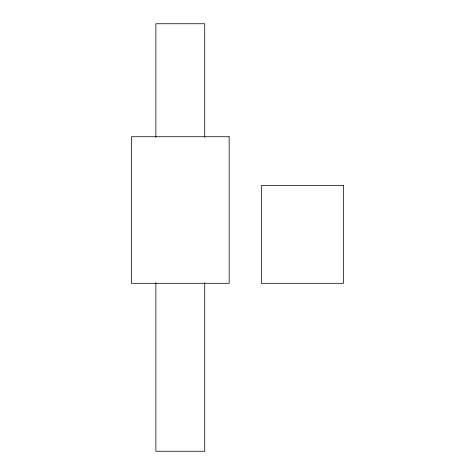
<?xml version="1.0" encoding="UTF-8"?>
<svg xmlns="http://www.w3.org/2000/svg" width="475" height="475" viewBox="0 0 475 475"><rect width="100%" height="100%" fill="white"/><g stroke="black" fill="none" stroke-linecap="round" stroke-linejoin="round"><path stroke-width="0.71" d="M204.731 137.305L204.731 23.75L155.877 23.75L155.877 137.305M204.731 282.773L204.731 451.25L155.877 451.25L155.877 282.773M229.158 136.735L131.444 136.735L131.444 283.302L229.158 283.302L229.158 136.735M343.556 185.588L261.339 185.588L261.339 283.302L343.556 283.302L343.556 185.588"/></g></svg>
